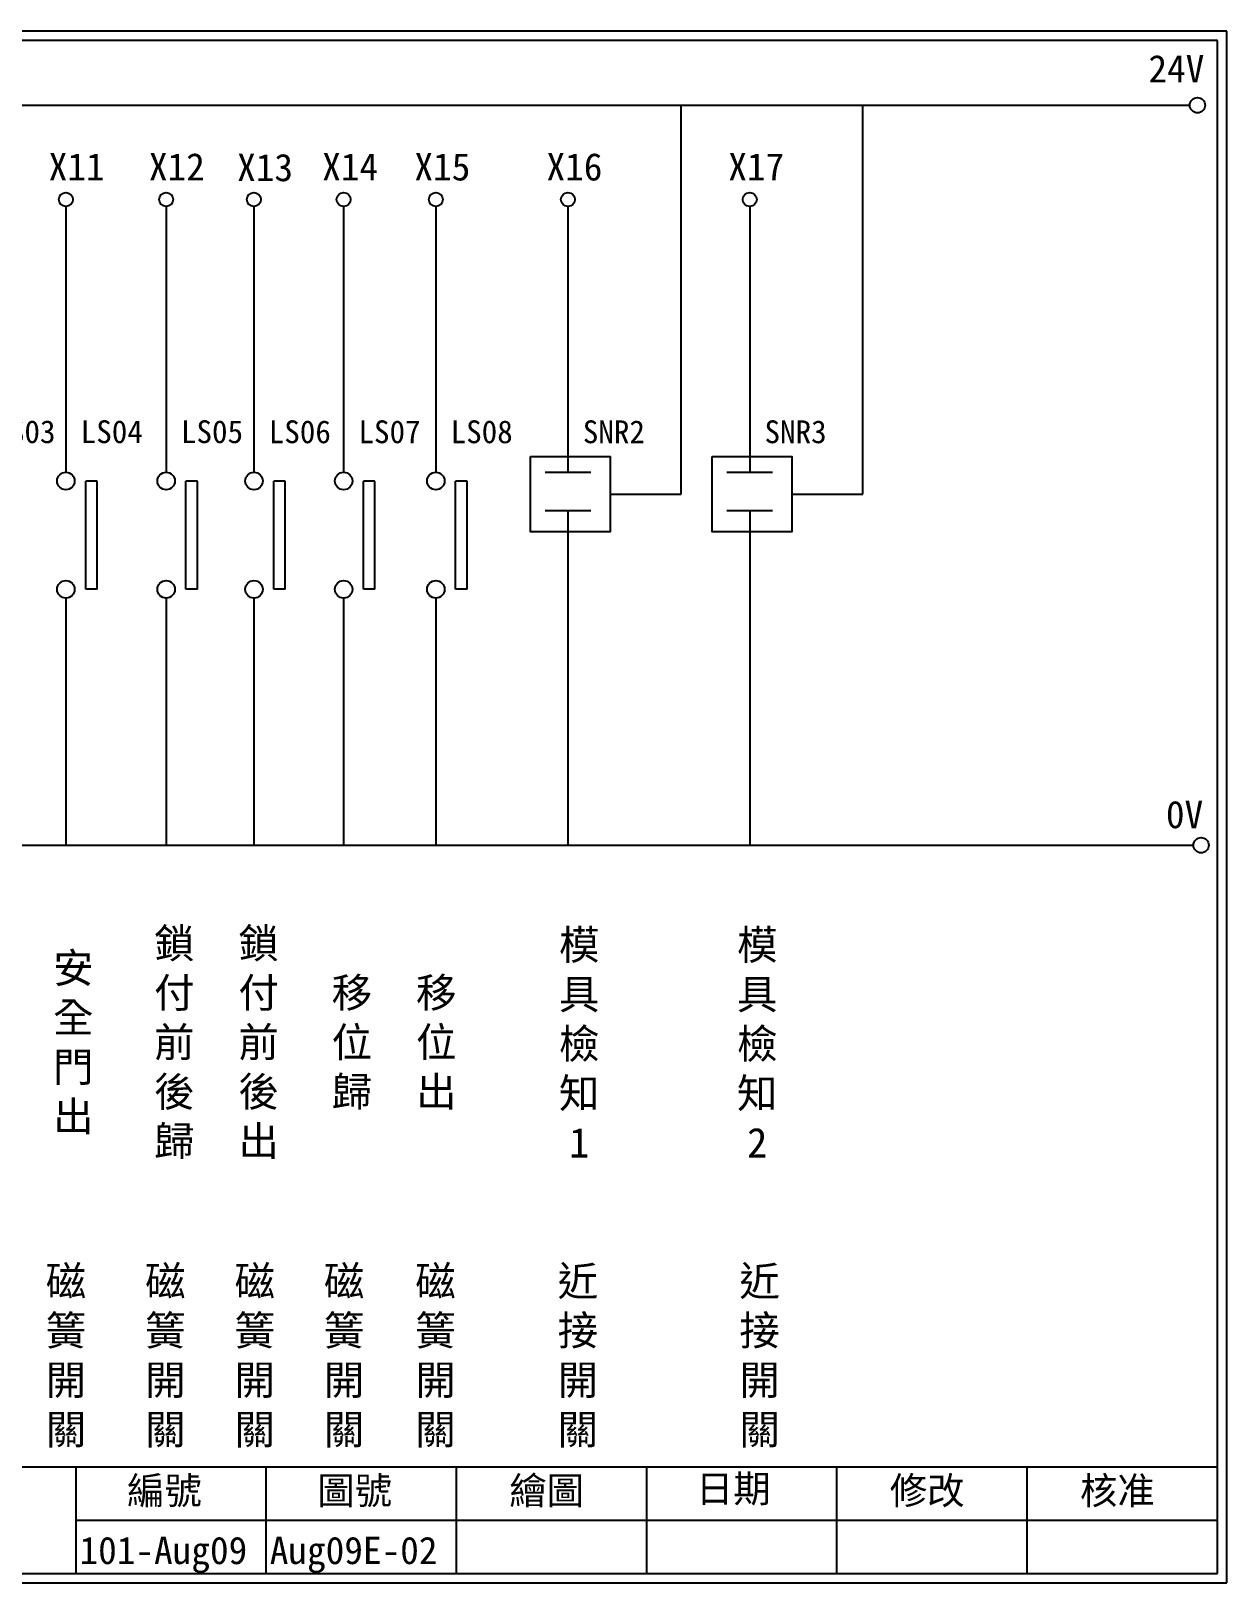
# Model space of a CAD drawing. Extents: x 325 to 612, y 3 to 207.
# Drawn here: x 455.2 to 612.3, y 3 to 207 of the extents above; entities that cross this region are included whole.
import ezdxf

# ---------------------------------------------------------------- set-up
doc = ezdxf.new("R2010")
doc.units = 0
doc.layers.get('0').update_dxf_attribs({"linetype": 'CONTINUOUS'})
doc.layers.add('圖框層', color=7, linetype='CONTINUOUS')
doc.layers.add('標尺寸層', color=3, linetype='CONTINUOUS')
doc.styles.add('CNS', font='romanc.shx', dxfattribs={"bigfont": 'chineset.shx'})
doc.styles.add('STSL', font='KAIU.TTF')

msp = doc.modelspace()

# ---------------------------------------------------------------- linework, layer by layer
for p, q in [((463.85, 147.83), (462.34, 147.83)), ((477.02, 147.83), (475.51, 147.83)), ((488.56, 147.83), (487.05, 147.83)), ((500.35, 147.83), (498.85, 147.83)), ((512.46, 147.83), (510.96, 147.83)), ((463.85, 133.6), (462.34, 133.6)), ((477.02, 133.6), (475.51, 133.6)), ((488.56, 133.6), (487.05, 133.6)), ((500.35, 133.6), (498.85, 133.6)), ((512.46, 133.6), (510.96, 133.6))]:
    msp.add_line(p, q)
for centre in [(608.44, 197.22), (608.92, 99.96)]:
    msp.add_circle(centre, 1)
at = {"layer": '圖框層', "color": 7}
for p, q in [((612.32, 206.97), (325.32, 206.97)), ((612.32, 3), (612.32, 206.97)), ((611.07, 205.72), (326.57, 205.72)), ((611.07, 4.25), (611.07, 205.72)), ((326.57, 18.25), (611.07, 18.25)), ((461.07, 4.25), (461.07, 18.25)), ((486.07, 4.25), (486.07, 18.25)), ((511.07, 4.25), (511.07, 18.25)), ((536.07, 4.25), (536.07, 18.25)), ((561.07, 4.25), (561.07, 18.25)), ((586.07, 4.25), (586.07, 18.25)), ((461.07, 11.25), (611.07, 11.25)), ((326.57, 4.25), (611.07, 4.25)), ((325.32, 3), (612.32, 3))]:
    msp.add_line(p, q, dxfattribs=at)
at = {"layer": '標尺寸層', "color": 7}
for p, q in [((329.84, 197.22), (607.44, 197.22)), ((459.74, 183.91), (459.74, 148.99)), ((472.91, 183.91), (472.91, 148.99)), ((484.45, 183.91), (484.45, 148.99)), ((496.24, 183.91), (496.24, 148.99)), ((508.35, 183.91), (508.35, 148.99)), ((525.72, 183.91), (525.72, 148.99)), ((549.6, 183.91), (549.6, 148.99)), ((462.34, 133.6), (462.34, 147.83)), ((463.85, 133.6), (463.85, 147.83)), ((475.51, 133.6), (475.51, 147.83)), ((477.02, 133.6), (477.02, 147.83)), ((487.05, 133.6), (487.05, 147.83)), ((488.56, 133.6), (488.56, 147.83)), ((498.85, 133.6), (498.85, 147.83)), ((500.35, 133.6), (500.35, 147.83)), ((510.96, 133.6), (510.96, 147.83)), ((512.46, 133.6), (512.46, 147.83)), ((525.72, 143.97), (525.72, 99.96)), ((549.6, 143.97), (549.6, 99.96)), ((459.74, 132.46), (459.74, 99.96)), ((472.91, 132.46), (472.91, 99.96)), ((484.45, 132.46), (484.45, 99.96)), ((484.45, 132.45), (484.45, 99.96)), ((496.24, 132.46), (496.24, 99.96)), ((496.24, 132.45), (496.24, 99.96)), ((508.35, 132.46), (508.35, 99.96)), ((508.35, 132.45), (508.35, 99.96)), ((525.72, 132.46), (525.72, 99.96)), ((549.6, 132.46), (549.6, 99.96)), ((330.05, 99.96), (607.92, 99.96))]:
    msp.add_line(p, q, dxfattribs=at)
at = {"layer": '標尺寸層'}
for p, q in [((540.61, 146.12), (540.61, 197.22)), ((564.49, 146.12), (564.49, 197.22)), ((522.72, 148.99), (525.72, 148.99)), ((525.72, 148.99), (528.72, 148.99)), ((546.6, 148.99), (549.6, 148.99)), ((549.6, 148.99), (552.6, 148.99)), ((531.25, 146.12), (540.61, 146.12)), ((555.13, 146.12), (564.49, 146.12)), ((522.72, 143.97), (525.72, 143.97)), ((525.72, 143.97), (528.72, 143.97)), ((546.6, 143.97), (549.6, 143.97)), ((549.6, 143.97), (552.6, 143.97))]:
    msp.add_line(p, q, dxfattribs=at)
for points in [[(520.78, 151.07), (531.25, 151.07), (531.25, 141.16), (520.78, 141.16)], [(544.66, 151.07), (555.13, 151.07), (555.13, 141.16), (544.66, 141.16)]]:
    msp.add_lwpolyline(points, close=True, dxfattribs=at)
at = {"layer": '標尺寸層', "color": 7}
for centre, radius in [((459.74, 184.83), 0.92), ((472.91, 184.83), 0.92), ((472.91, 184.83), 0.92), ((484.45, 184.83), 0.92), ((496.24, 184.83), 0.92), ((508.35, 184.83), 0.92), ((525.72, 184.83), 0.92), ((549.6, 184.83), 0.92), ((459.74, 147.83), 1.15), ((472.91, 147.83), 1.15), ((484.45, 147.83), 1.15), ((496.24, 147.83), 1.15), ((508.35, 147.83), 1.15), ((459.74, 133.6), 1.15), ((472.91, 133.6), 1.15), ((484.45, 133.6), 1.15), ((496.24, 133.6), 1.15), ((508.35, 133.6), 1.15)]:
    msp.add_circle(centre, radius, dxfattribs=at)

# ---------------------------------------------------------------- texts
at = {"layer": '圖框層', "color": 4, "style": 'STSL'}
for s, height, p in [('24V', 3.6, (602, 200.22)), ('X11', 3.6, (457.48, 187.33)), ('X12', 3.6, (470.65, 187.33)), ('X13', 3.6, (482.24, 187.24)), ('X14', 3.6, (493.42, 187.33)), ('X15', 3.6, (505.54, 187.33)), ('X16', 3.6, (522.9, 187.33)), ('X17', 3.6, (546.79, 187.33)), ('LS03', 3, (450.21, 152.81)), ('LS04', 3, (461.69, 152.81)), ('LS05', 3, (474.86, 152.81)), ('LS06', 3, (486.4, 152.8)), ('LS07', 3, (498.19, 152.8)), ('LS08', 3, (510.3, 152.8)), ('SNR2', 3, (527.67, 152.8)), ('SNR3', 3, (551.55, 152.8)), ('0V', 3.6, (604.3, 102.2)), ('編號', 3.6, (467.78, 13.34)), ('圖號', 3.6, (492.78, 13.34)), ('繪圖', 3.6, (518.01, 13.34)), ('日期', 3.6, (542.54, 13.59)), ('修改', 3.6, (568.01, 13.34)), ('核准', 3.6, (593.01, 13.34)), ('101-Aug09', 3.6, (461.53, 5.48)), ('Aug09E-02', 3.6, (486.53, 5.48))]:
    msp.add_text(s, height=height, dxfattribs=at).set_placement(p)
at = {"layer": '標尺寸層', "color": 7, "char_height": 3.9, "width": 4.9608, "attachment_point": 5, "style": 'CNS'}
for s, insert in [('{\\fDFKai-SB|b0|i0|c136|p65;鎖付前後歸}', (473.99, 73.87)), ('{\\fDFKai-SB|b0|i0|c136|p65;鎖付前後出}', (485.07, 73.87)), ('{\\fDFKai-SB|b0|i0|c136|p65;模具檢知1}', (527.19, 73.87)), ('{\\fDFKai-SB|b0|i0|c136|p65;模具檢知2}', (550.59, 73.87)), ('{\\fDFKai-SB|b0|i0|c136|p65;安全門出}', (460.71, 73.87)), ('{\\fDFKai-SB|b0|i0|c136|p65;移位歸}', (497.32, 73.87)), ('{\\fDFKai-SB|b0|i0|c136|p65;移位出}', (508.41, 73.87)), ('{\\fDFKai-SB|b0|i0|c136|p65;磁簧開關}', (459.75, 32.72)), ('{\\fDFKai-SB|b0|i0|c136|p65;磁簧開關}', (472.81, 32.72)), ('{\\fDFKai-SB|b0|i0|c136|p65;磁簧開關}', (484.56, 32.72)), ('{\\fDFKai-SB|b0|i0|c136|p65;磁簧開關}', (496.3, 32.72)), ('{\\fDFKai-SB|b0|i0|c136|p65;磁簧開關}', (508.31, 32.72)), ('{\\fDFKai-SB|b0|i0|c136|p65;近接開關}', (527.02, 32.72)), ('{\\fDFKai-SB|b0|i0|c136|p65;近接開關}', (550.9, 32.72))]:
    msp.add_mtext(s, dxfattribs=dict(at, insert=insert))

doc.saveas('drawing.dxf')
